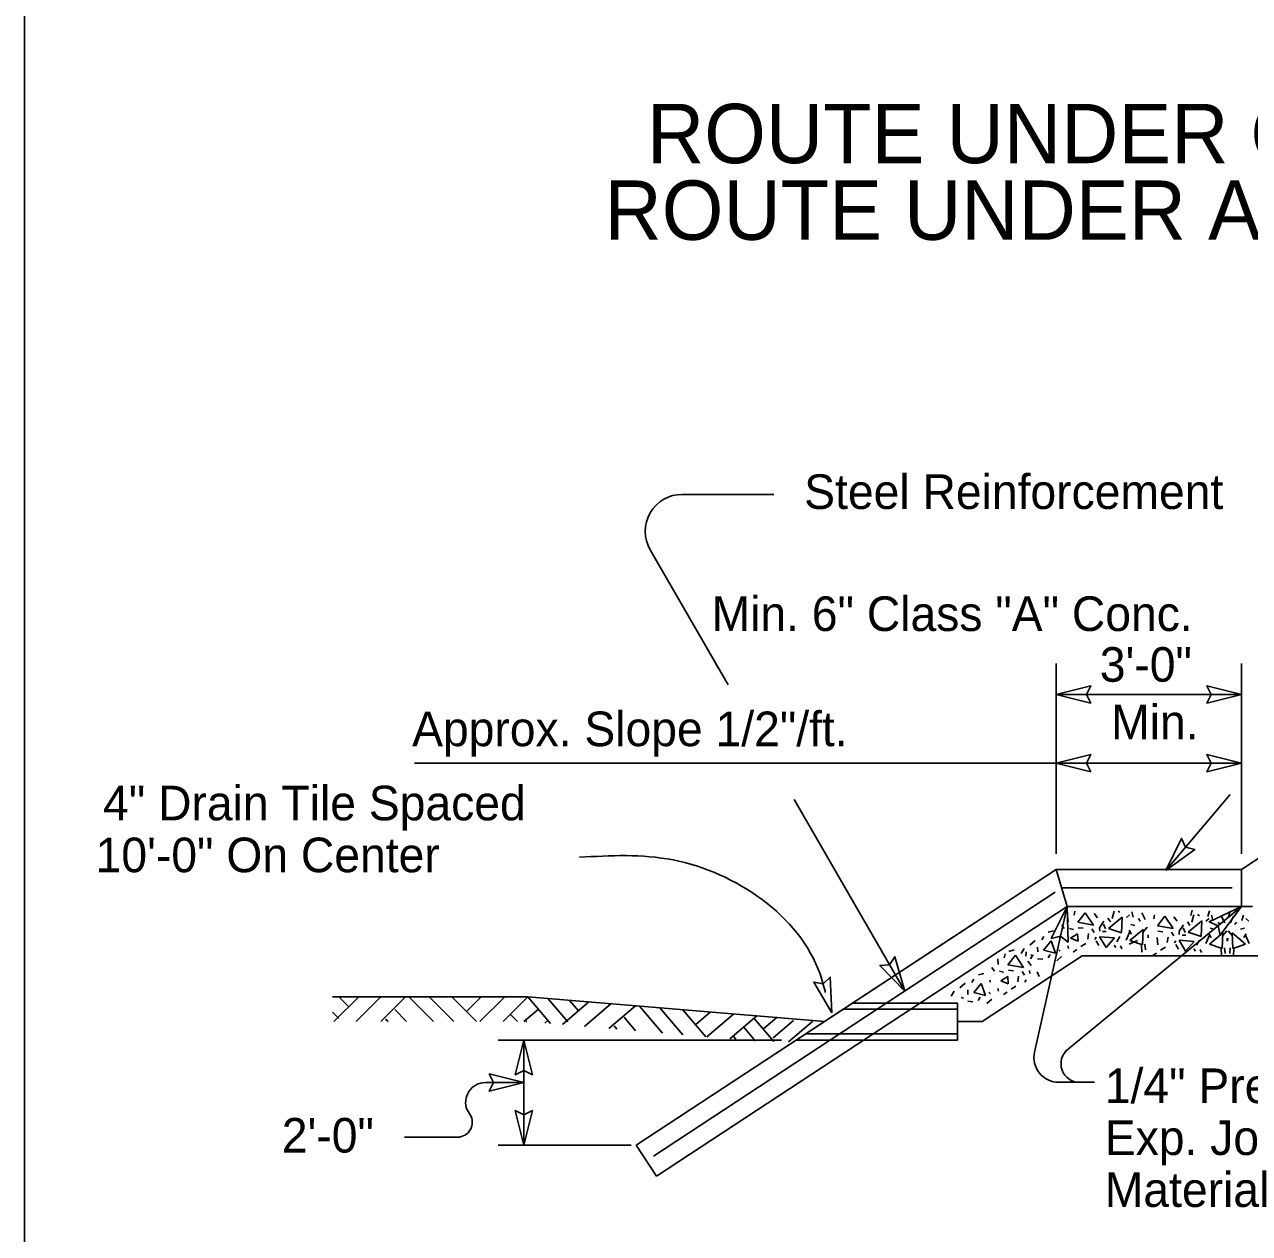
# Model space of a CAD drawing. Extents: x 998.8 to 1036.8, y 999.3 to 1022.9.
# Drawn here: x 1007 to 1011.958, y 1009.034 to 1013.924 of the extents above; entities that cross this region are included whole.
import ezdxf

# ---------------------------------------------------------------- set-up
doc = ezdxf.new("R2010")
doc.units = 0
for name, color, linetype in [('01-Slab', 7, 'Continuous'), ('02-Rebar', 7, 'Continuous'), ('03-Dimensions', 7, 'Continuous'), ('10-Sheet Border', 7, 'Continuous'), ('32-Framing Plan', 7, 'Continuous'), ('S_PL_Dimens_PR', 7, 'Continuous')]:
    doc.layers.add(name, color=color, linetype=linetype)

msp = doc.modelspace()

# ---------------------------------------------------------------- linework, layer by layer
at = {"layer": '01-Slab'}
for p, q in [((1011.9256, 1010.5067), (1013.4256, 1011.491)), ((1009.4756, 1009.391), (1011.1756, 1010.5067)), ((1011.9256, 1010.5067), (1011.1756, 1010.5067)), ((1011.1756, 1010.5067), (1011.2204, 1010.3567)), ((1011.9256, 1010.5067), (1011.9256, 1010.3567)), ((1009.5579, 1009.2656), (1011.2204, 1010.3567)), ((1011.9705, 1010.3567), (1011.2204, 1010.3567)), ((1009.4756, 1009.391), (1010.8933, 1010.3214)), ((1010.8755, 1009.891), (1011.2804, 1010.1567)), ((1012.0303, 1010.1567), (1011.2804, 1010.1567)), ((1010.3137, 1009.941), (1010.7755, 1009.941)), ((1010.3518, 1009.966), (1010.7755, 1009.966)), ((1010.7755, 1009.816), (1010.7755, 1009.966)), ((1010.7755, 1009.891), (1010.8755, 1009.891)), ((1010.1613, 1009.841), (1010.7755, 1009.841)), ((1010.1232, 1009.816), (1010.7755, 1009.816)), ((1009.4756, 1009.391), (1009.5579, 1009.2656))]:
    msp.add_line(p, q, dxfattribs=at)
at = {"layer": '02-Rebar'}
for p, q in [((1011.8873, 1010.4317), (1011.1981, 1010.4317)), ((1009.5454, 1009.3471), (1011.1718, 1010.4145))]:
    msp.add_line(p, q, dxfattribs=at)
at = {"layer": '03-Dimensions'}
for p, q in [((1010.0321, 1012.0238), (1009.6623, 1012.0238)), ((1009.8473, 1011.2533), (1009.5324, 1011.7988)), ((1009.8073, 1011.3226), (1009.7613, 1011.4023)), ((1011.1756, 1010.5693), (1011.1756, 1011.3393)), ((1011.9256, 1010.5693), (1011.9256, 1011.3393)), ((1011.1756, 1011.2145), (1011.9256, 1011.2145)), ((1008.5791, 1010.9366), (1011.1756, 1010.9366)), ((1011.1756, 1010.9366), (1011.9256, 1010.9366)), ((1010.5626, 1010.0147), (1010.1153, 1010.7893)), ((1011.6195, 1010.5028), (1011.8792, 1010.8099)), ((1011.2204, 1010.3567), (1011.0882, 1009.7672)), ((1011.9256, 1010.3567), (1011.2106, 1009.7685)), ((1011.2478, 1010.321), (1011.2514, 1010.3373)), ((1011.2933, 1010.3313), (1011.2627, 1010.2933)), ((1011.3262, 1010.2816), (1011.2933, 1010.3313)), ((1011.3293, 1010.3288), (1011.3433, 1010.3112)), ((1011.4027, 1010.308), (1011.41, 1010.3374)), ((1011.4257, 1010.338), (1011.4329, 1010.3338)), ((1011.4819, 1010.3353), (1011.4877, 1010.3137)), ((1011.5223, 1010.3303), (1011.5353, 1010.3044)), ((1011.726, 1010.3416), (1011.7203, 1010.3199)), ((1011.7956, 1010.3384), (1011.7898, 1010.3168)), ((1011.8793, 1010.3368), (1011.8735, 1010.3152)), ((1011.208, 1010.267), (1011.1978, 1010.2826)), ((1011.2239, 1010.2943), (1011.2215, 1010.3169)), ((1011.2627, 1010.2933), (1011.3262, 1010.2816)), ((1011.3503, 1010.2708), (1011.3684, 1010.297)), ((1011.3748, 1010.2659), (1011.3673, 1010.2847)), ((1011.3947, 1010.2943), (1011.3852, 1010.3094)), ((1011.4422, 1010.313), (1011.3879, 1010.2674)), ((1011.4394, 1010.2502), (1011.4422, 1010.313)), ((1011.4596, 1010.3116), (1011.4718, 1010.3228)), ((1011.477, 1010.2833), (1011.4932, 1010.2798)), ((1011.5093, 1010.3079), (1011.5158, 1010.2974)), ((1011.5701, 1010.3068), (1011.5737, 1010.323)), ((1011.6156, 1010.3171), (1011.5849, 1010.279)), ((1011.5849, 1010.279), (1011.6484, 1010.2673)), ((1011.6484, 1010.2673), (1011.6156, 1010.3171)), ((1011.6516, 1010.3145), (1011.6655, 1010.2969)), ((1011.6726, 1010.2565), (1011.6907, 1010.2828)), ((1011.7169, 1010.28), (1011.7074, 1010.2952)), ((1011.7644, 1010.2988), (1011.7102, 1010.2532)), ((1011.7249, 1010.2938), (1011.7323, 1010.3232)), ((1011.7479, 1010.3238), (1011.7552, 1010.3195)), ((1011.7617, 1010.2359), (1011.7644, 1010.2988)), ((1011.7818, 1010.2973), (1011.7941, 1010.3086)), ((1011.8042, 1010.3211), (1011.8099, 1010.2994)), ((1011.8316, 1010.2937), (1011.8381, 1010.2832)), ((1011.8446, 1010.316), (1011.8576, 1010.2902)), ((1011.8926, 1010.316), (1011.8796, 1010.2902)), ((1011.9056, 1010.2937), (1011.8991, 1010.2832)), ((1011.933, 1010.3211), (1011.9273, 1010.2994)), ((1011.9553, 1010.2973), (1011.9431, 1010.3086)), ((1011.1172, 1010.2213), (1011.1251, 1010.235)), ((1011.1437, 1010.2522), (1011.1653, 1010.258)), ((1011.1903, 1010.2311), (1011.1908, 1010.2222)), ((1011.2293, 1010.2673), (1011.2455, 1010.2637)), ((1011.262, 1010.2454), (1011.2337, 1010.2282)), ((1011.2337, 1010.2282), (1011.2644, 1010.2163)), ((1011.2644, 1010.2163), (1011.262, 1010.2454)), ((1011.2851, 1010.2688), (1011.265, 1010.2707)), ((1011.3062, 1010.2469), (1011.303, 1010.2247)), ((1011.3204, 1010.2666), (1011.3299, 1010.2515)), ((1011.3319, 1010.2233), (1011.3369, 1010.232)), ((1011.3504, 1010.2342), (1011.3773, 1010.1908)), ((1011.4121, 1010.2293), (1011.3504, 1010.2342)), ((1011.3516, 1010.2573), (1011.3505, 1010.2703)), ((1011.3625, 1010.2551), (1011.3778, 1010.255)), ((1011.3773, 1010.1908), (1011.4121, 1010.2293)), ((1011.3879, 1010.2674), (1011.4394, 1010.2502)), ((1011.4216, 1010.2143), (1011.4337, 1010.2352)), ((1011.4589, 1010.2206), (1011.4747, 1010.2578)), ((1011.48, 1010.2453), (1011.4705, 1010.2604)), ((1011.5275, 1010.264), (1011.4733, 1010.2184)), ((1011.5248, 1010.2012), (1011.5275, 1010.264)), ((1011.5262, 1010.252), (1011.5438, 1010.2726)), ((1011.5473, 1010.2303), (1011.5477, 1010.2425)), ((1011.5867, 1010.202), (1011.5843, 1010.2312)), ((1011.6073, 1010.2545), (1011.5873, 1010.2564)), ((1011.6284, 1010.2327), (1011.6253, 1010.2104)), ((1011.6427, 1010.2523), (1011.6522, 1010.2373)), ((1011.6738, 1010.243), (1011.6728, 1010.2561)), ((1011.6848, 1010.2408), (1011.7, 1010.2408)), ((1011.6971, 1010.2517), (1011.6896, 1010.2704)), ((1011.7102, 1010.2532), (1011.7617, 1010.2359)), ((1011.7812, 1010.2063), (1011.7969, 1010.2435)), ((1011.8023, 1010.231), (1011.7928, 1010.2462)), ((1011.8498, 1010.2498), (1011.7955, 1010.2042)), ((1011.7993, 1010.2691), (1011.8154, 1010.2655)), ((1011.847, 1010.1869), (1011.8498, 1010.2498)), ((1011.8484, 1010.2378), (1011.8661, 1010.2583)), ((1011.8677, 1010.216), (1011.8673, 1010.2283)), ((1011.8695, 1010.216), (1011.8699, 1010.2283)), ((1011.8888, 1010.2378), (1011.8711, 1010.2583)), ((1011.8902, 1010.1869), (1011.8874, 1010.2498)), ((1011.8874, 1010.2498), (1011.9417, 1010.2042)), ((1011.9379, 1010.2691), (1011.9218, 1010.2655)), ((1011.9349, 1010.231), (1011.9444, 1010.2462)), ((1011.956, 1010.2063), (1011.9403, 1010.2435)), ((1010.9833, 1010.1749), (1011.0048, 1010.1807)), ((1011.0453, 1010.1868), (1011.0333, 1010.1658)), ((1011.0905, 1010.2184), (1011.0685, 1010.2003)), ((1011.1001, 1010.1918), (1011.1009, 1010.173)), ((1011.1245, 1010.1806), (1011.1547, 1010.2179)), ((1011.1723, 1010.1683), (1011.1245, 1010.1806)), ((1011.1547, 1010.2179), (1011.1723, 1010.1683)), ((1011.1858, 1010.1818), (1011.1917, 1010.1754)), ((1011.2225, 1010.1971), (1011.2253, 1010.1868)), ((1011.2449, 1010.1725), (1011.2593, 1010.1826)), ((1011.2758, 1010.1943), (1011.2955, 1010.2068)), ((1011.3483, 1010.1988), (1011.3378, 1010.2174)), ((1011.4103, 1010.1996), (1011.4165, 1010.1903)), ((1011.4359, 1010.1973), (1011.4411, 1010.1847)), ((1011.5041, 1010.2186), (1011.4707, 1010.2042)), ((1011.4733, 1010.2184), (1011.5248, 1010.2012)), ((1011.5221, 1010.1716), (1011.5205, 1010.2005)), ((1011.5373, 1010.1812), (1011.5348, 1010.2038)), ((1011.598, 1010.18), (1011.6178, 1010.1926)), ((1011.6542, 1010.2091), (1011.6592, 1010.2178)), ((1011.6706, 1010.1846), (1011.6601, 1010.2032)), ((1011.6727, 1010.2199), (1011.6995, 1010.1765)), ((1011.7343, 1010.2151), (1011.6727, 1010.2199)), ((1011.6995, 1010.1765), (1011.7343, 1010.2151)), ((1011.7325, 1010.1853), (1011.7388, 1010.176)), ((1011.7438, 1010.2), (1011.7559, 1010.2209)), ((1011.7582, 1010.1831), (1011.7633, 1010.1704)), ((1011.7955, 1010.2042), (1011.847, 1010.1869)), ((1011.8443, 1010.1573), (1011.8428, 1010.1863)), ((1011.8595, 1010.1669), (1011.8571, 1010.1895)), ((1011.8777, 1010.1669), (1011.8801, 1010.1895)), ((1011.9417, 1010.2042), (1011.8902, 1010.1869)), ((1011.8928, 1010.1573), (1011.8944, 1010.1863)), ((1010.9413, 1010.1221), (1010.9388, 1010.1447)), ((1010.9652, 1010.1488), (1010.9688, 1010.165)), ((1011.0107, 1010.1591), (1010.98, 1010.121)), ((1011.0435, 1010.1093), (1011.0107, 1010.1591)), ((1011.0531, 1010.1559), (1011.0545, 1010.1734)), ((1011.0608, 1010.136), (1011.0748, 1010.1184)), ((1011.0718, 1010.1451), (1011.0798, 1010.1588)), ((1011.0729, 1010.1613), (1011.0835, 1010.158)), ((1011.1003, 1010.1453), (1011.1211, 1010.143)), ((1011.1428, 1010.1488), (1011.1506, 1010.1625)), ((1011.1782, 1010.137), (1011.1975, 1010.1538)), ((1011.5672, 1010.1583), (1011.5816, 1010.1683)), ((1010.861, 1010.0799), (1010.8827, 1010.0858)), ((1010.9253, 1010.0948), (1010.9151, 1010.1103)), ((1010.9467, 1010.095), (1010.9628, 1010.0914)), ((1010.98, 1010.121), (1011.0435, 1010.1093)), ((1011.0024, 1010.0965), (1010.9823, 1010.0984)), ((1011.0378, 1010.0943), (1011.0473, 1010.0793)), ((1011.0689, 1010.085), (1011.0678, 1010.0981)), ((1011.1063, 1010.0732), (1011.0988, 1010.0919)), ((1010.8078, 1010.0462), (1010.7858, 1010.0281)), ((1010.8345, 1010.0491), (1010.8424, 1010.0628)), ((1010.8418, 1010.0083), (1010.872, 1010.0457)), ((1010.872, 1010.0457), (1010.8896, 1009.9961)), ((1010.9076, 1010.0588), (1010.9082, 1010.0499)), ((1010.9793, 1010.0732), (1010.951, 1010.0559)), ((1010.951, 1010.0559), (1010.9818, 1010.044)), ((1010.9818, 1010.044), (1010.9793, 1010.0732)), ((1010.9931, 1010.022), (1011.0128, 1010.0346)), ((1011.0235, 1010.0747), (1011.0203, 1010.0524)), ((1011.0493, 1010.0511), (1011.0543, 1010.0598)), ((1009.0375, 1009.991), (1008.2465, 1009.991)), ((1008.3525, 1009.991), (1008.2525, 1009.891)), ((1008.3125, 1009.951), (1008.2718, 1009.991)), ((1008.4425, 1009.991), (1008.3425, 1009.891)), ((1008.5425, 1009.991), (1008.4425, 1009.891)), ((1008.6558, 1009.891), (1008.5558, 1009.991)), ((1008.7375, 1009.891), (1008.6375, 1009.991)), ((1008.83, 1009.891), (1008.73, 1009.991)), ((1008.8483, 1009.991), (1008.79, 1009.9327)), ((1008.9425, 1009.9902), (1008.8433, 1009.891)), ((1009.0375, 1009.991), (1008.9375, 1009.891)), ((1009.0375, 1009.991), (1010.2375, 1009.891)), ((1009.1295, 1009.8831), (1009.0375, 1009.991)), ((1009.1984, 1009.8906), (1009.1176, 1009.9843)), ((1010.7627, 1010.0145), (1010.7506, 1009.9936)), ((1010.7903, 1009.989), (1010.8008, 1009.9858)), ((1010.8174, 1010.0195), (1010.8183, 1010.0008)), ((1010.8896, 1009.9961), (1010.8418, 1010.0083)), ((1010.8601, 1009.9766), (1010.8679, 1009.9903)), ((1010.8955, 1009.9648), (1010.9148, 1009.9815)), ((1010.9031, 1010.0095), (1010.909, 1010.0032)), ((1010.9398, 1010.0248), (1010.9426, 1010.0145)), ((1010.9623, 1010.0003), (1010.9767, 1010.0103)), ((1008.2725, 1009.9035), (1008.2465, 1009.9293)), ((1008.5467, 1009.891), (1008.4983, 1009.9393)), ((1009.0786, 1009.9401), (1009.0212, 1009.891)), ((1009.2839, 1009.9704), (1009.1769, 1009.8791)), ((1009.242, 1009.9348), (1009.2052, 1009.977)), ((1009.3731, 1009.963), (1009.266, 1009.8715)), ((1009.4723, 1009.9548), (1009.365, 1009.8631)), ((1009.5824, 1009.8445), (1009.4895, 1009.9533)), ((1009.6643, 1009.8376), (1009.5713, 1009.9465)), ((1009.7571, 1009.8297), (1009.6639, 1009.9388)), ((1009.7757, 1009.9294), (1009.7167, 1009.879)), ((1010.8177, 1009.9731), (1010.8384, 1009.9708)), ((1008.4717, 1009.891), (1008.4617, 1009.901)), ((1008.995, 1009.891), (1008.965, 1009.921)), ((1009.0292, 1009.8913), (1009.0332, 1009.891)), ((1009.1185, 1009.8959), (1009.1059, 1009.8852)), ((1009.473, 1009.8538), (1009.4264, 1009.9085)), ((1009.8699, 1009.9216), (1009.7621, 1009.8294)), ((1009.9634, 1009.9138), (1009.8551, 1009.8213)), ((1010.0327, 1009.81), (1009.9528, 1009.9034)), ((1010.0468, 1009.9093), (1009.9929, 1009.8633)), ((1010.1118, 1009.8948), (1010.0299, 1009.8248)), ((1010.1887, 1009.892), (1010.0918, 1009.8093)), ((1009.3977, 1009.8603), (1009.3859, 1009.8741)), ((1009.8687, 1009.8321), (1009.8673, 1009.8337)), ((1009.8789, 1009.8193), (1009.8691, 1009.8308)), ((1009.9588, 1009.8124), (1009.9115, 1009.8678)), ((1010.0638, 1009.816), (1008.9177, 1009.816)), ((1009.0209, 1009.391), (1009.0209, 1009.816)), ((1008.8654, 1009.6443), (1009.0209, 1009.6443)), ((1011.1858, 1009.6453), (1011.3309, 1009.6453)), ((1008.7922, 1009.5343), (1008.8041, 1009.5143)), ((1008.5385, 1009.4236), (1008.7526, 1009.4236)), ((1009.4547, 1009.391), (1008.9177, 1009.391))]:
    msp.add_line(p, q, dxfattribs=at)
for centre, radius, start, end in [((1009.6623, 1011.8738), 0.15, 90, 210.0026), ((1011.1857, 1009.7453), 0.1, 167.355, 270), ((1011.27, 1009.7203), 0.075, 129.4421, 270), ((1008.8654, 1009.5643), 0.08, 90, 202.2821), ((1008.7525, 1009.4836), 0.06, 270, 30.7879)]:
    msp.add_arc(centre, radius, start, end, dxfattribs=at)
msp.add_spline([(1010.2421, 1010.0093), (1010.2198, 1010.0837), (1009.625, 1010.5448), (1009.2461, 1010.5557)], degree=3, dxfattribs=at)
at = {"layer": '10-Sheet Border'}
msp.add_line((1007, 1021.5), (1007, 1000.5), dxfattribs=at)
at = {"layer": 'S_PL_Dimens_PR'}
for points in [[(1011.1756, 1011.2145), (1011.3156, 1011.2495), (1011.2981, 1011.2145), (1011.3156, 1011.1795)], [(1011.9256, 1011.2145), (1011.7856, 1011.1795), (1011.8031, 1011.2145), (1011.7856, 1011.2495)], [(1011.1756, 1010.9366), (1011.3156, 1010.9716), (1011.2981, 1010.9366), (1011.3156, 1010.9016)], [(1011.9256, 1010.9366), (1011.7856, 1010.9016), (1011.8031, 1010.9366), (1011.7856, 1010.9716)], [(1011.6195, 1010.5028), (1011.6832, 1010.6323), (1011.6986, 1010.5964), (1011.7366, 1010.5871)], [(1011.2204, 1010.3567), (1011.2239, 1010.2124), (1011.1936, 1010.2371), (1011.1556, 1010.2277)], [(1011.9256, 1010.3567), (1011.8397, 1010.2407), (1011.831, 1010.2788), (1011.7952, 1010.2948)], [(1010.5626, 1010.0147), (1010.4623, 1010.1184), (1010.5013, 1010.1208), (1010.5229, 1010.1534)], [(1010.2679, 1009.9266), (1010.1942, 1010.0507), (1010.2327, 1010.044), (1010.2612, 1010.0708)], [(1009.0209, 1009.816), (1009.0559, 1009.676), (1009.0209, 1009.6935), (1008.9859, 1009.676)], [(1009.0209, 1009.6443), (1008.8809, 1009.6093), (1008.8984, 1009.6443), (1008.8809, 1009.6793)], [(1009.0209, 1009.391), (1008.9859, 1009.531), (1009.0209, 1009.5135), (1009.0559, 1009.531)]]:
    msp.add_lwpolyline(points, close=True, dxfattribs=at)

# ---------------------------------------------------------------- texts
at = {"layer": '03-Dimensions'}
for s, p in [('Steel Reinforcement', (1010.1556, 1011.9647)), ('Min. 6" Class "A" Conc.', (1009.7808, 1011.471)), ('3\'-0"', (1011.352, 1011.2658)), ('Min.', (1011.398, 1011.0326)), ('Approx. Slope 1/2"/ft.', (1008.5688, 1011.0051)), ('4" Drain Tile Spaced', (1007.318, 1010.7052)), ('10\'-0" On Center       ', (1007.2879, 1010.4952)), ('1/4" Premolded', (1011.3724, 1009.5613)), ('2\'-0"', (1008.0413, 1009.3611)), ('Exp. Joint', (1011.3724, 1009.3513)), ('Material', (1011.3724, 1009.1413))]:
    msp.add_text(s, height=0.14, dxfattribs=at).set_placement(p)
at = {"layer": '32-Framing Plan'}
for s, p in [('ROUTE UNDER ON FILL WITH ROUTE OVER ON FILL', (1009.5193, 1013.3635)), ('ROUTE UNDER AT GRADE WITH ROUTE OVER ON FILL', (1009.3473, 1013.0535))]:
    msp.add_text(s, height=0.24, dxfattribs=at).set_placement(p)

doc.saveas('drawing.dxf')
